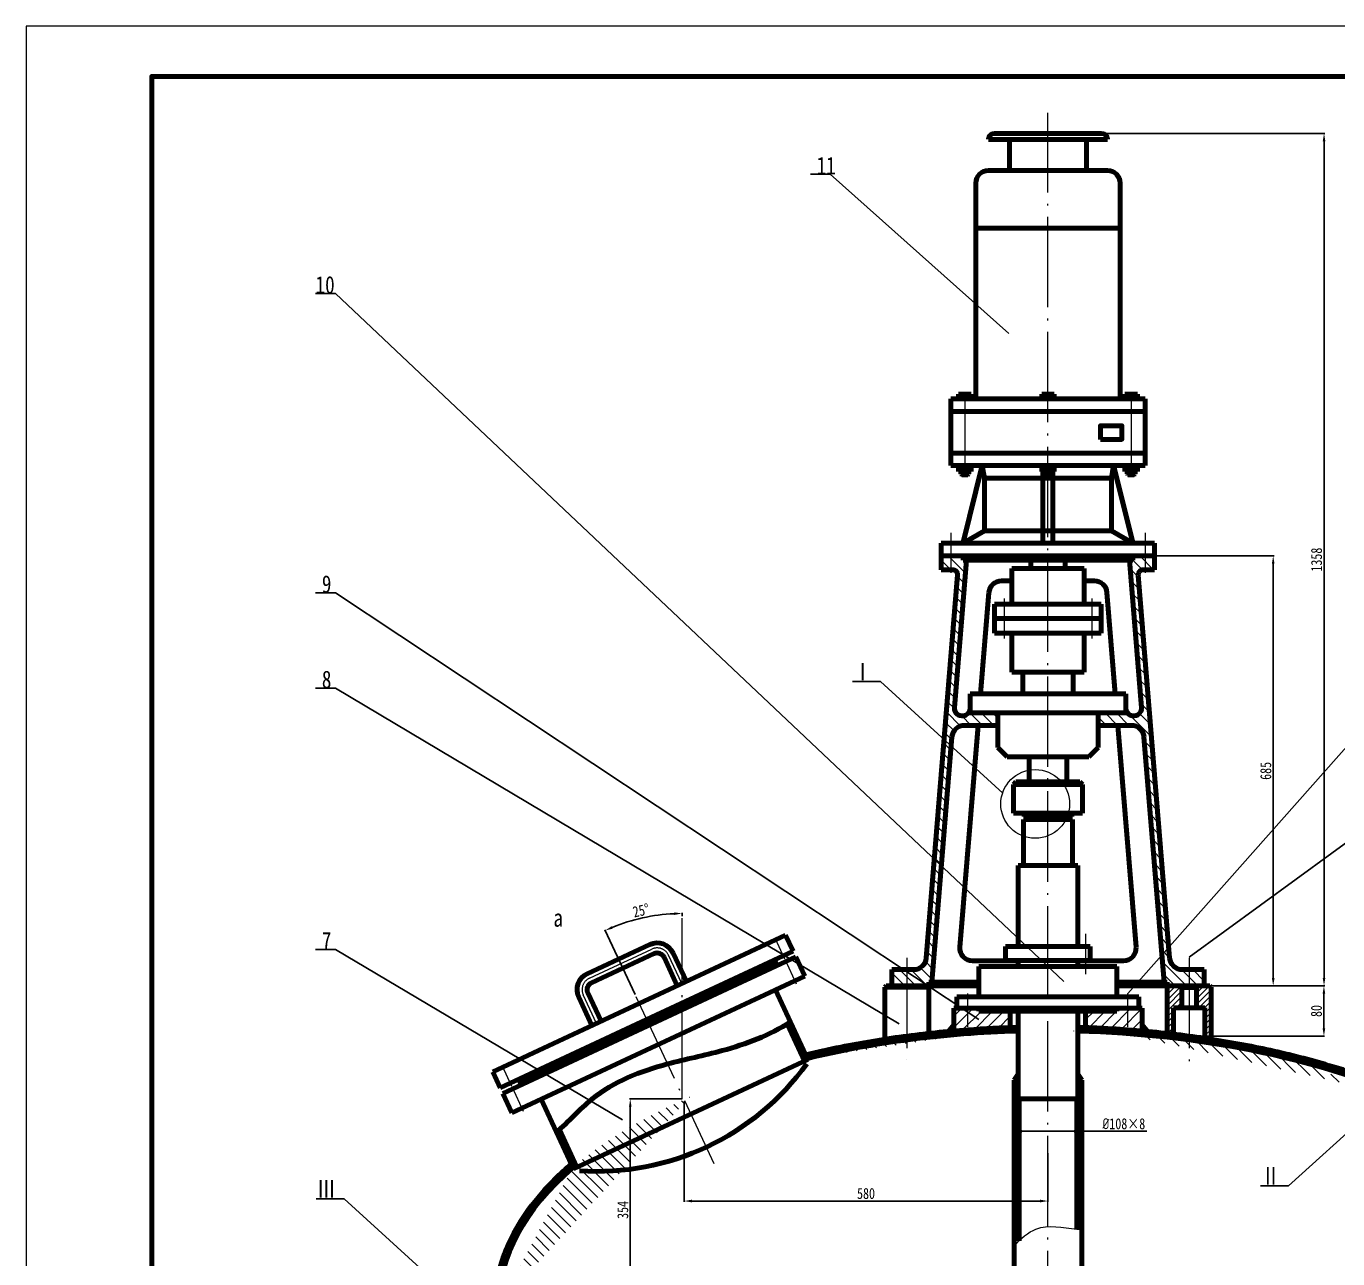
# Model space of a CAD drawing. Extents: x -49005 to 5786, y 3040 to 28144.
# Drawn here: x -49005 to -46915, y 22582 to 24545 of the extents above; entities that cross this region are included whole.
import ezdxf

# ---------------------------------------------------------------- set-up
doc = ezdxf.new("R2010")
doc.units = 0
doc.header["$LTSCALE"] = 6
doc.linetypes.add('ACAD_ISO04W100', pattern=[30.5, 24, -3, 0.5, -3])
doc.layers.get('0').update_dxf_attribs({"linetype": 'CONTINUOUS', "lineweight": 20})
doc.layers.get('Defpoints').update_dxf_attribs({"linetype": 'CONTINUOUS'})
for name, color, linetype, lineweight in [('CEN', 6, 'ACAD_ISO04W100', 15), ('CON', 7, 'CONTINUOUS', 70), ('HATCH', 3, 'CONTINUOUS', 18), ('min', 1, 'CONTINUOUS', 18)]:
    doc.layers.add(name, color=color, linetype=linetype, lineweight=lineweight)
doc.layers.add('harch', color=3, linetype='CONTINUOUS')
doc.styles.get("Standard").update_dxf_attribs({"font": 'SIMFANG.TTF', "width": 0.8})
doc.dimstyles.get("Standard").update_dxf_attribs({"dimscale": 5, "dimtxt": 3.5, "dimasz": 2.5, "dimexe": 0.25, "dimexo": 0.625, "dimtad": 1, "dimdec": 0, "dimzin": 1, "dimdsep": 46, "dimlunit": 6, "dimtxsty": 'Standard', "dimcen": 2.5, "dimadec": 0, "dimazin": 0, "dimtfac": 1, "dimtdec": 0, "dimtmove": 0, "dimatfit": 3, "dimfxl": 1, "dimtolj": 1, "dimtzin": 0, "dimarcsym": 0})

# ---------------------------------------------------------------- blocks, each defined once
blk = doc.blocks.new('*D118')
at = {"layer": 'Defpoints', "color": 0, "lineweight": 70}
for p in [(-47376.4, 24374.8), (-46936.5, 24374.8), (-47118.4, 23016.8)]:
    blk.add_point(p, dxfattribs=at)
at = {"layer": 'min', "color": 0, "lineweight": -2}
for p, q in [((-47373.3, 24374.8), (-46935.3, 24374.8)), ((-46936.5, 23029.3), (-46936.5, 24362.3)), ((-47115.3, 23016.8), (-46935.3, 23016.8))]:
    blk.add_line(p, q, dxfattribs=at)
at = {"layer": 'min', "color": 0, "lineweight": 70}
for points in [[(-46938.6, 24362.3), (-46934.4, 24362.3), (-46936.5, 24374.8)], [(-46938.6, 23029.3), (-46934.4, 23029.3), (-46936.5, 23016.8)]]:
    blk.add_solid(points, dxfattribs=at)
at = {"layer": 'min', "color": 0, "insert": (-46948.4, 23695.8), "char_height": 17.5, "attachment_point": 5, "rotation": 90}
blk.add_mtext('\\A1;1358', dxfattribs=at)
blk = doc.blocks.new('*D119')
at = {"layer": 'Defpoints', "color": 0, "lineweight": 70}
for p in [(-47206.4, 23701.8), (-47127.4, 23016.8), (-47017.5, 23016.8)]:
    blk.add_point(p, dxfattribs=at)
at = {"layer": 'min', "color": 0, "lineweight": -2}
for p, q in [((-47203.3, 23701.8), (-47016.2, 23701.8)), ((-47017.5, 23689.3), (-47017.5, 23029.3)), ((-47124.3, 23016.8), (-47016.2, 23016.8))]:
    blk.add_line(p, q, dxfattribs=at)
at = {"layer": 'min', "color": 0, "lineweight": 70}
for points in [[(-47019.6, 23689.3), (-47015.4, 23689.3), (-47017.5, 23701.8)], [(-47019.6, 23029.3), (-47015.4, 23029.3), (-47017.5, 23016.8)]]:
    blk.add_solid(points, dxfattribs=at)
at = {"layer": 'min', "color": 0, "insert": (-47029.3, 23359.3), "char_height": 17.5, "attachment_point": 5, "rotation": 90}
blk.add_mtext('\\A1;685', dxfattribs=at)
blk = doc.blocks.new('*D120')
at = {"layer": 'Defpoints', "color": 0, "lineweight": 70}
for p in [(-47115.3, 23016.8), (-47151.4, 22936.8), (-46936.7, 22936.8)]:
    blk.add_point(p, dxfattribs=at)
at = {"layer": 'min', "color": 0, "lineweight": -2}
for p, q in [((-47112.2, 23016.8), (-46935.5, 23016.8)), ((-46936.7, 23004.3), (-46936.7, 22949.3)), ((-47148.3, 22936.8), (-46935.5, 22936.8))]:
    blk.add_line(p, q, dxfattribs=at)
at = {"layer": 'min', "color": 0, "lineweight": 70}
for points in [[(-46938.8, 23004.3), (-46934.6, 23004.3), (-46936.7, 23016.8)], [(-46938.8, 22949.3), (-46934.6, 22949.3), (-46936.7, 22936.8)]]:
    blk.add_solid(points, dxfattribs=at)
at = {"layer": 'min', "color": 0, "lineweight": 18, "insert": (-46948.6, 22976.8), "char_height": 17.5, "attachment_point": 5, "rotation": 90}
blk.add_mtext('\\A1;80', dxfattribs=at)
blk = doc.blocks.new('*D124')
at = {"layer": 'Defpoints', "color": 0, "lineweight": 70}
for p in [(-47956.4, 22835.5), (-47376.4, 22753.3), (-47376.4, 22674.1)]:
    blk.add_point(p, dxfattribs=at)
at = {"layer": 'min', "color": 0, "lineweight": -2}
for p, q in [((-47956.4, 22832.4), (-47956.4, 22672.9)), ((-47376.4, 22750.2), (-47376.4, 22672.9)), ((-47943.9, 22674.1), (-47388.9, 22674.1))]:
    blk.add_line(p, q, dxfattribs=at)
at = {"layer": 'min', "color": 0, "lineweight": 70}
for points in [[(-47943.9, 22676.2), (-47943.9, 22672), (-47956.4, 22674.1)], [(-47388.9, 22676.2), (-47388.9, 22672), (-47376.4, 22674.1)]]:
    blk.add_solid(points, dxfattribs=at)
at = {"layer": 'min', "color": 0, "lineweight": 18, "insert": (-47666.4, 22686), "char_height": 17.5, "attachment_point": 5}
blk.add_mtext('\\A1;580', dxfattribs=at)
blk = doc.blocks.new('_None')
blk = doc.blocks.new('*D125')
at = {"layer": 'Defpoints', "color": 0, "lineweight": 70}
for p in [(-47956.4, 22836.8), (-48042.1, 22483), (-47956.4, 22483)]:
    blk.add_point(p, dxfattribs=at)
at = {"layer": 'min', "color": 0, "lineweight": -2}
for p, q in [((-47959.6, 22836.8), (-48043.3, 22836.8)), ((-48042.1, 22824.3), (-48042.1, 22495.5)), ((-47959.6, 22483), (-48043.3, 22483))]:
    blk.add_line(p, q, dxfattribs=at)
at = {"layer": 'min', "color": 0, "lineweight": 70}
for points in [[(-48044.1, 22824.3), (-48040, 22824.3), (-48042.1, 22836.8)], [(-48044.1, 22495.5), (-48040, 22495.5), (-48042.1, 22483)]]:
    blk.add_solid(points, dxfattribs=at)
at = {"layer": 'min', "color": 0, "lineweight": 18, "insert": (-48053.9, 22659.9), "char_height": 17.5, "attachment_point": 5, "rotation": 90}
blk.add_mtext('\\A1;354', dxfattribs=at)
blk = doc.blocks.new('*D138')
at = {"layer": 'Defpoints', "color": 0, "lineweight": 18}
for p in [(-48001.6, 23129.1), (-47959.6, 23124.7), (-48033.2, 23000.1), (-47959.6, 22836.8), (-47908.9, 22733.6)]:
    blk.add_point(p, dxfattribs=at)
at = {"layer": 'min', "color": 0, "lineweight": -2}
for p, q in [((-47959.6, 23127.8), (-47959.6, 23133.4)), ((-48034.5, 23003), (-48082.6, 23106.1))]:
    blk.add_line(p, q, dxfattribs=at)
blk.add_arc((-47959.6, 22842.2), 289.9, 92.4704, 112.5296, dxfattribs=at)
at = {"layer": 'min', "color": 0, "lineweight": 18}
for points in [[(-47972.1, 23134), (-47972, 23129.8), (-47959.6, 23132.2)], [(-48069.8, 23108.1), (-48071.5, 23112), (-48082.1, 23105)]]:
    blk.add_solid(points, dxfattribs=at)
at = {"layer": 'min', "color": 0, "lineweight": 18, "insert": (-48024.9, 23136.9), "char_height": 17.5, "attachment_point": 5, "rotation": 12.5}
blk.add_mtext('\\A1;25°', dxfattribs=at)
blk = doc.blocks.new('*D152')
at = {"layer": 'Defpoints', "color": 0, "lineweight": 18}
for p in [(-47430.4, 22784.4), (-47322.4, 22785.2), (-47322.4, 22784.4)]:
    blk.add_point(p, dxfattribs=at)
at = {"layer": 'min', "color": 0, "lineweight": -2}
for p, q in [((-47430.4, 22787.5), (-47430.4, 22786.5)), ((-47417.9, 22785.2), (-47334.9, 22785.2)), ((-47322.4, 22787.5), (-47322.4, 22786.5)), ((-47219, 22785.2), (-47322.4, 22785.2))]:
    blk.add_line(p, q, dxfattribs=at)
at = {"layer": 'min', "color": 0, "lineweight": 18}
for points in [[(-47417.9, 22787.3), (-47417.9, 22783.1), (-47430.4, 22785.2)], [(-47334.9, 22787.3), (-47334.9, 22783.1), (-47322.4, 22785.2)]]:
    blk.add_solid(points, dxfattribs=at)
at = {"layer": 'min', "color": 0, "lineweight": 18, "insert": (-47255.5, 22797.1), "char_height": 17.5, "attachment_point": 5}
blk.add_mtext('\\A1;{\\Fisocp|c134;%%C}108×8', dxfattribs=at)

msp = doc.modelspace()

# ---------------------------------------------------------------- hatches: boundary and pattern name
at = {"layer": 'CON'}
h = msp.add_hatch(color=256, dxfattribs=at)
edge = h.paths.add_edge_path()
edge.add_line((-47526.43, 22955.46), (-47535.55, 22944.2))
edge.add_spline(control_points=[(-47535.55, 22944.2), (-47532.51, 22944.48), (-47529.47, 22944.75), (-47526.43, 22945.01)], knot_values=[4.8840674, 4.8840674, 4.8840674, 4.8840674, 4.8946227, 4.8946227, 4.8946227, 4.8946227], degree=3, periodic=0)
edge.add_line((-47526.43, 22945.01), (-47526.43, 22955.46))
edge = h.paths.add_edge_path()
edge.add_line((-47226.43, 22955.46), (-47226.43, 22945.01))
edge.add_spline(control_points=[(-47226.43, 22945.01), (-47223.38, 22944.75), (-47220.34, 22944.48), (-47217.3, 22944.2)], knot_values=[4.5301553, 4.5301553, 4.5301553, 4.5301553, 4.5407105, 4.5407105, 4.5407105, 4.5407105], degree=3, periodic=0)
edge.add_line((-47217.3, 22944.2), (-47226.43, 22955.46))
h = msp.add_hatch(color=256, dxfattribs=at)
edge = h.paths.add_edge_path()
edge.add_spline(control_points=[(-47444.53, 22950.15), (-47446.83, 22950.06), (-47449.13, 22949.96), (-47451.43, 22949.86)], knot_values=[4.7900264, 4.7900264, 4.7900264, 4.7900264, 4.7979139, 4.7979139, 4.7979139, 4.7979139], degree=3, periodic=0)
edge.add_line((-47451.43, 22949.86), (-47451.43, 22943.86))
edge.add_line((-47451.43, 22943.86), (-47444.53, 22950.15))
edge = h.paths.add_edge_path()
edge.add_spline(control_points=[(-47301.43, 22949.86), (-47306.42, 22950.08), (-47311.42, 22950.27), (-47316.43, 22950.44)], knot_values=[4.6268641, 4.6268641, 4.6268641, 4.6268641, 4.643999, 4.643999, 4.643999, 4.643999], degree=3, periodic=0)
edge.add_line((-47308.33, 22950.14), (-47301.43, 22943.86))
edge.add_line((-47301.43, 22943.86), (-47301.43, 22949.86))
h = msp.add_hatch(dxfattribs=at)
h.set_pattern_fill('ANSI31', color=256, style=0)
h.set_pattern_definition([(45, (-28399.3457, 4662.9384), (-2.24506403, 2.24506403), [])])
h.paths.add_polyline_path([(-47430.43, 22866.81), (-47423.93, 22866.81), (-47423.93, 22876.33)])
h.paths.add_polyline_path([(-47322.43, 22866.81), (-47328.93, 22876.33), (-47328.93, 22866.81)])
h = msp.add_hatch(color=256, dxfattribs=at)
h.paths.add_polyline_path([(-47430.43, 22866.81), (-47423.93, 22866.81), (-47423.93, 22876.33)])
h.paths.add_polyline_path([(-47328.93, 22876.33), (-47328.93, 22866.81), (-47322.43, 22866.81)])
at = {"layer": 'harch', "lineweight": 18}
h = msp.add_hatch(dxfattribs=at)
h.set_pattern_fill('ANSI31', color=256, scale=4, angle=90, style=0)
h.paths.add_polyline_path([(-47531.43, 23701.81), (-47546.43, 23701.81), (-47546.43, 23679.81), (-47531.43, 23679.81)], flags=17)
h.paths.add_polyline_path([(-47506.43, 23694.81), (-47511.43, 23694.81), (-47511.43, 23701.81), (-47531.43, 23701.81), (-47531.43, 23679.81), (-47528.38, 23679.81, -0.4383395), (-47520.4, 23671.16), (-47570.33, 23061.18, -0.3904923), (-47590.26, 23042.81), (-47601.43, 23042.81), (-47601.43, 23016.81), (-47568.43, 23016.81), (-47566.43, 23016.81), (-47566.43, 23022.81), (-47561.43, 23022.81), (-47529.46, 23413.44, -0.3904923), (-47509.52, 23431.81), (-47456.43, 23431.81), (-47456.43, 23451.81), (-47503.15, 23451.81, -0.7521734), (-47525.62, 23460.33)])
h.paths.add_polyline_path([(-47601.43, 23042.81), (-47625.43, 23042.81), (-47625.43, 23016.81), (-47601.43, 23016.81), (-47601.43, 23035.74)])
h.paths.add_polyline_path([(-47151.43, 23042.81), (-47162.59, 23042.81, -0.3904923), (-47182.53, 23061.18), (-47232.45, 23671.16, -0.4383395), (-47224.48, 23679.81), (-47221.43, 23679.81), (-47221.43, 23701.81), (-47241.43, 23701.81), (-47241.43, 23694.81), (-47246.43, 23694.81), (-47227.24, 23460.33, -0.7521734), (-47249.7, 23451.81), (-47296.43, 23451.81), (-47296.43, 23431.81), (-47243.33, 23431.81, -0.3904923), (-47223.4, 23413.44), (-47191.43, 23022.81), (-47186.43, 23022.81), (-47186.43, 23016.81), (-47151.43, 23016.81)])
h.paths.add_polyline_path([(-47127.43, 23042.81), (-47151.43, 23042.81), (-47151.43, 23016.81), (-47127.43, 23016.81)])
h.paths.add_polyline_path([(-47206.43, 23701.81), (-47221.43, 23701.81), (-47221.43, 23679.81), (-47206.43, 23679.81)], flags=17)
h = msp.add_hatch(dxfattribs=at)
h.set_pattern_fill('ANSI31', color=256, scale=2, style=0)
edge = h.paths.add_edge_path()
edge.add_line((-47164.93, 23016.2), (-47165.53, 23016.81))
edge.add_line((-47165.53, 23016.81), (-47184.43, 23016.81))
edge.add_line((-47184.43, 23016.81), (-47186.43, 23014.81))
edge.add_line((-47186.43, 23014.81), (-47186.43, 22941.07))
edge.add_spline(control_points=[(-47186.43, 22941.07), (-47183.09, 22940.7), (-47179.76, 22940.32), (-47176.43, 22939.93)], knot_values=[4.4825971, 4.4825971, 4.4825971, 4.4825971, 4.4942761, 4.4942761, 4.4942761, 4.4942761], degree=3, periodic=0)
edge.add_line((-47176.43, 22939.93), (-47176.43, 22981.81))
edge.add_line((-47176.43, 22981.81), (-47164.93, 22981.81))
edge.add_line((-47164.93, 22981.81), (-47164.93, 23016.2))
h.paths.add_polyline_path([(-47163.03, 23014.31), (-47164.93, 23016.2), (-47164.93, 22981.81), (-47163.03, 22981.81)])
h.paths.add_polyline_path([(-47137.93, 23016.2), (-47139.82, 23014.31), (-47139.82, 22981.81), (-47137.93, 22981.81)])
edge = h.paths.add_edge_path()
edge.add_line((-47116.43, 23014.81), (-47118.43, 23016.81))
edge.add_line((-47118.43, 23016.81), (-47137.32, 23016.81))
edge.add_line((-47137.32, 23016.81), (-47137.93, 23016.2))
edge.add_line((-47137.93, 23016.2), (-47137.93, 22981.81))
edge.add_line((-47137.93, 22981.81), (-47126.43, 22981.81))
edge.add_line((-47126.43, 22981.81), (-47126.43, 22933.3))
edge.add_spline(control_points=[(-47126.43, 22933.3), (-47123.09, 22932.8), (-47119.75, 22932.3), (-47116.43, 22931.78)], knot_values=[4.4117897, 4.4117897, 4.4117897, 4.4117897, 4.423688, 4.423688, 4.423688, 4.423688], degree=3, periodic=0)
edge.add_line((-47116.43, 22931.78), (-47116.43, 23014.81))
h = msp.add_hatch(dxfattribs=at)
h.set_pattern_fill('ANSI31', color=256, scale=4, style=0)
edge = h.paths.add_edge_path()
edge.add_line((-47526.43, 22981.47), (-47526.43, 22945.01))
edge.add_spline(control_points=[(-47526.43, 22945.01), (-47518.96, 22945.66), (-47511.47, 22946.26), (-47486.52, 22948.09), (-47469, 22949.11), (-47451.43, 22949.86)], knot_values=[4.7979139, 4.7979139, 4.7979139, 4.7979139, 4.8238226, 4.8238226, 4.8840674, 4.8840674, 4.8840674, 4.8840674], degree=3, periodic=0)
edge.add_spline(control_points=[(-47451.43, 22949.86), (-47449.13, 22949.96), (-47446.83, 22950.06), (-47444.53, 22950.15)], knot_values=[4.7900264, 4.7900264, 4.7900264, 4.7900264, 4.7979139, 4.7979139, 4.7979139, 4.7979139], degree=3, periodic=0)
edge.add_spline(control_points=[(-47444.53, 22950.15), (-47441.83, 22950.25), (-47439.13, 22950.35), (-47436.43, 22950.44)], knot_values=[4.780779, 4.780779, 4.780779, 4.780779, 4.7900264, 4.7900264, 4.7900264, 4.7900264], degree=3, periodic=0)
edge.add_line((-47436.43, 22950.44), (-47436.43, 22976.47))
edge.add_line((-47436.43, 22976.47), (-47486.43, 22976.47))
edge.add_line((-47486.43, 22976.47), (-47486.43, 22981.47))
edge.add_line((-47486.43, 22981.47), (-47526.43, 22981.47))
edge = h.paths.add_edge_path()
edge.add_line((-47266.43, 22981.47), (-47266.43, 22976.47))
edge.add_line((-47266.43, 22976.47), (-47316.43, 22976.47))
edge.add_line((-47316.43, 22976.47), (-47316.43, 22950.44))
edge.add_spline(control_points=[(-47316.43, 22950.44), (-47311.42, 22950.27), (-47306.42, 22950.08), (-47301.43, 22949.86)], knot_values=[4.6268641, 4.6268641, 4.6268641, 4.6268641, 4.643999, 4.643999, 4.643999, 4.643999], degree=3, periodic=0)
edge.add_spline(control_points=[(-47301.43, 22949.86), (-47299.14, 22949.77), (-47296.85, 22949.66), (-47271.74, 22948.49), (-47249.01, 22946.97), (-47226.43, 22945.01)], knot_values=[4.5407105, 4.5407105, 4.5407105, 4.5407105, 4.5485624, 4.5485624, 4.6268641, 4.6268641, 4.6268641, 4.6268641], degree=3, periodic=0)
edge.add_line((-47226.43, 22945.01), (-47226.43, 22981.47))
edge.add_line((-47226.43, 22981.47), (-47266.43, 22981.47))
h = msp.add_hatch(dxfattribs=at)
h.set_pattern_fill('ANSI31', color=256, scale=4, angle=90, style=0)
edge = h.paths.add_edge_path()
edge.add_ellipse((-47376.43, 22507.97), major_axis=(-875, 0), ratio=0.5, start_angle=329.88604, end_angle=360, ccw=False)
edge.add_line((-48133.33, 22727.47), (-48135.96, 22733.12))
edge.add_spline(control_points=[(-48135.96, 22733.12), (-48144.89, 22725.47), (-48153.37, 22717.68), (-48177.34, 22694), (-48191.44, 22677.72), (-48215.7, 22644.38), (-48225.86, 22627.3), (-48242.07, 22592.59), (-48248.11, 22574.95), (-48255.62, 22540.85), (-48257.43, 22524.41), (-48257.43, 22507.97)], knot_values=[5.7547142, 5.7547142, 5.7547142, 5.7547142, 5.8147447, 5.8147447, 5.9343179, 5.9343179, 6.0538912, 6.0538912, 6.1734644, 6.1734644, 6.2831853, 6.2831853, 6.2831853, 6.2831853], degree=3, periodic=0)
edge.add_line((-48257.43, 22507.97), (-48257.43, 22482.97))
edge.add_line((-48257.43, 22482.97), (-48251.43, 22482.97))
edge.add_line((-48251.43, 22482.97), (-48251.43, 22507.97))
edge = h.paths.add_edge_path()
edge.add_ellipse((-47376.43, 22507.97), major_axis=(-875, 0), ratio=0.5, start_angle=284.9006, end_angle=295.98304, ccw=False)
edge.add_line((-47601.43, 22930.76), (-47601.43, 22936.81))
edge.add_spline(control_points=[(-47601.43, 22936.81), (-47603.19, 22936.58), (-47604.94, 22936.34), (-47616.66, 22934.75), (-47626.57, 22933.31), (-47636.43, 22931.78)], knot_values=[4.9715212, 4.9715212, 4.9715212, 4.9715212, 4.977732, 4.977732, 5.0129883, 5.0129883, 5.0129883, 5.0129883], degree=3, periodic=0)
edge.add_spline(control_points=[(-47636.43, 22931.78), (-47660.01, 22928.12), (-47683.28, 22923.97), (-47725.18, 22915.49), (-47743.92, 22911.3), (-47762.36, 22906.79)], knot_values=[5.0129883, 5.0129883, 5.0129883, 5.0129883, 5.0973052, 5.0973052, 5.1673541, 5.1673541, 5.1673541, 5.1673541], degree=3, periodic=0)
edge.add_line((-47762.36, 22906.79), (-47759.77, 22901.25))
edge = h.paths.add_edge_path()
edge.add_ellipse((-47376.43, 22507.97), major_axis=(-875, 0), ratio=0.5, start_angle=274.9171, end_angle=284.9006, ccw=False)
edge.add_line((-47451.43, 22943.86), (-47451.43, 22949.86))
edge.add_spline(control_points=[(-47451.43, 22949.86), (-47469, 22949.11), (-47486.52, 22948.09), (-47511.47, 22946.26), (-47518.96, 22945.66), (-47526.43, 22945.01)], knot_values=[4.7979139, 4.7979139, 4.7979139, 4.7979139, 4.8581587, 4.8581587, 4.8840674, 4.8840674, 4.8840674, 4.8840674], degree=3, periodic=0)
edge.add_spline(control_points=[(-47526.43, 22945.01), (-47529.47, 22944.75), (-47532.51, 22944.48), (-47535.55, 22944.2)], knot_values=[4.8840674, 4.8840674, 4.8840674, 4.8840674, 4.8946227, 4.8946227, 4.8946227, 4.8946227], degree=3, periodic=0)
edge.add_spline(control_points=[(-47535.55, 22944.2), (-47545.88, 22943.25), (-47556.17, 22942.2), (-47566.43, 22941.07)], knot_values=[4.8946227, 4.8946227, 4.8946227, 4.8946227, 4.9305019, 4.9305019, 4.9305019, 4.9305019], degree=3, periodic=0)
edge.add_spline(control_points=[(-47566.43, 22941.07), (-47578.15, 22939.77), (-47589.82, 22938.35), (-47601.43, 22936.81)], knot_values=[4.9305019, 4.9305019, 4.9305019, 4.9305019, 4.9715212, 4.9715212, 4.9715212, 4.9715212], degree=3, periodic=0)
edge.add_line((-47601.43, 22936.81), (-47601.43, 22930.76))
edge = h.paths.add_edge_path()
edge.add_spline(control_points=[(-46804.93, 22845.79), (-46808.7, 22847.4), (-46812.5, 22849), (-46843.35, 22861.77), (-46871.71, 22872.14), (-46930.66, 22891.1), (-46961.26, 22899.69), (-47024.27, 22915), (-47056.69, 22921.7), (-47098.62, 22928.94), (-47107.5, 22930.4), (-47116.43, 22931.78)], knot_values=[4.0042203, 4.0042203, 4.0042203, 4.0042203, 4.021146, 4.021146, 4.1407192, 4.1407192, 4.2602925, 4.2602925, 4.3798657, 4.3798657, 4.4117897, 4.4117897, 4.4117897, 4.4117897], degree=3, periodic=0)
edge.add_spline(control_points=[(-47116.43, 22931.78), (-47119.75, 22932.3), (-47123.09, 22932.8), (-47126.43, 22933.3)], knot_values=[4.4117897, 4.4117897, 4.4117897, 4.4117897, 4.423688, 4.423688, 4.423688, 4.423688], degree=3, periodic=0)
edge.add_spline(control_points=[(-47126.43, 22933.3), (-47134.73, 22934.53), (-47143.06, 22935.7), (-47151.43, 22936.81)], knot_values=[4.423688, 4.423688, 4.423688, 4.423688, 4.4532566, 4.4532566, 4.4532566, 4.4532566], degree=3, periodic=0)
edge.add_line((-47151.43, 22936.81), (-47151.43, 22930.76))
edge.add_ellipse((-47376.43, 22507.97), major_axis=(-875, 0), ratio=0.5, start_angle=229.22102, end_angle=255.0994, ccw=False)
edge.add_line((-46804.93, 22839.26), (-46804.93, 22845.79))
edge = h.paths.add_edge_path()
edge.add_spline(control_points=[(-46692.43, 22787.88), (-46707.36, 22797.13), (-46723.03, 22806.07), (-46742.22, 22816.16), (-46745.06, 22817.64), (-46747.93, 22819.1)], knot_values=[3.8207474, 3.8207474, 3.8207474, 3.8207474, 3.9015727, 3.9015727, 3.9155321, 3.9155321, 3.9155321, 3.9155321], degree=3, periodic=0)
edge.add_line((-46747.93, 22819.1), (-46747.93, 22812.36))
edge.add_ellipse((-47376.43, 22507.97), major_axis=(-875, 0), ratio=0.5, start_angle=218.5822, end_angle=224.08687, ccw=False)
edge.add_line((-46692.43, 22780.81), (-46692.43, 22787.88))
edge = h.paths.add_edge_path()
edge.add_spline(control_points=[(-46495.43, 22507.97), (-46495.43, 22520.11), (-46496.41, 22532.26), (-46500.34, 22556.45), (-46503.29, 22568.5), (-46512.96, 22598.08), (-46520.83, 22615.5), (-46540.61, 22649.68), (-46552.52, 22666.43), (-46580.19, 22699.03), (-46595.95, 22714.89), (-46627.95, 22742.78), (-46643.62, 22755), (-46660.43, 22766.8)], knot_values=[3.1415927, 3.1415927, 3.1415927, 3.1415927, 3.2226496, 3.2226496, 3.3037065, 3.3037065, 3.4232797, 3.4232797, 3.542853, 3.542853, 3.6624262, 3.6624262, 3.7607847, 3.7607847, 3.7607847, 3.7607847], degree=3, periodic=0)
edge.add_line((-46660.43, 22766.8), (-46660.43, 22759.45))
edge.add_ellipse((-47376.43, 22507.97), major_axis=(-875, 0), ratio=0.5, start_angle=180, end_angle=215.08645, ccw=False)
edge.add_line((-46501.43, 22507.97), (-46501.43, 22482.97))
edge.add_line((-46501.43, 22482.97), (-46495.43, 22482.97))
edge.add_line((-46495.43, 22482.97), (-46495.43, 22507.97))
h = msp.add_hatch(dxfattribs=at)
h.set_pattern_fill('ANSI31', color=256, scale=2, angle=90, style=0)
edge = h.paths.add_edge_path()
edge.add_spline(control_points=[(-48154.94, 22788.01), (-48156.49, 22786.62), (-48158.06, 22785.24), (-48159.64, 22783.89)], knot_values=[52.2206227, 52.2206227, 52.2206227, 52.2206227, 58.4294766, 58.4294766, 58.4294766, 58.4294766], degree=3, periodic=0)
edge.add_line((-48159.64, 22783.89), (-48132.45, 22725.59))
edge.add_line((-48132.45, 22725.59), (-48127.01, 22728.12))
edge.add_line((-48127.01, 22728.12), (-48154.94, 22788.01))
edge = h.paths.add_edge_path()
edge.add_spline(control_points=[(-47786.85, 22959.33), (-47788.55, 22958.24), (-47790.25, 22957.17), (-47791.98, 22956.12)], knot_values=[459.7871813, 459.7871813, 459.7871813, 459.7871813, 465.7510072, 465.7510072, 465.7510072, 465.7510072], degree=3, periodic=0)
edge.add_line((-47791.98, 22956.12), (-47764.35, 22896.87))
edge.add_line((-47764.35, 22896.87), (-47758.91, 22899.4))
edge.add_line((-47758.91, 22899.4), (-47786.85, 22959.33))
h = msp.add_hatch(dxfattribs=at)
h.set_pattern_fill('ANSI31', color=256, scale=4, angle=90, style=0)
edge = h.paths.add_edge_path()
edge.add_spline(control_points=[(-47186.43, 22941.07), (-47187.9, 22941.23), (-47189.38, 22941.39), (-47199.64, 22942.5), (-47208.46, 22943.38), (-47217.3, 22944.2)], knot_values=[4.4942761, 4.4942761, 4.4942761, 4.4942761, 4.499439, 4.499439, 4.5301553, 4.5301553, 4.5301553, 4.5301553], degree=3, periodic=0)
edge.add_spline(control_points=[(-47217.3, 22944.2), (-47220.34, 22944.48), (-47223.38, 22944.75), (-47226.43, 22945.01)], knot_values=[4.5301553, 4.5301553, 4.5301553, 4.5301553, 4.5407105, 4.5407105, 4.5407105, 4.5407105], degree=3, periodic=0)
edge.add_spline(control_points=[(-47226.43, 22945.01), (-47249.01, 22946.97), (-47271.74, 22948.49), (-47296.85, 22949.66), (-47299.14, 22949.77), (-47301.43, 22949.86)], knot_values=[4.5407105, 4.5407105, 4.5407105, 4.5407105, 4.6190122, 4.6190122, 4.6268641, 4.6268641, 4.6268641, 4.6268641], degree=3, periodic=0)
edge.add_line((-47301.43, 22949.86), (-47301.43, 22943.86))
edge.add_ellipse((-47376.43, 22507.97), major_axis=(-875, 0), ratio=0.5, start_angle=255.0994, end_angle=265.0829, ccw=False)
edge.add_line((-47151.43, 22930.76), (-47151.43, 22936.81))
edge.add_spline(control_points=[(-47151.43, 22936.81), (-47159.73, 22937.91), (-47168.06, 22938.95), (-47176.43, 22939.93)], knot_values=[4.4532566, 4.4532566, 4.4532566, 4.4532566, 4.4825971, 4.4825971, 4.4825971, 4.4825971], degree=3, periodic=0)
edge.add_spline(control_points=[(-47176.43, 22939.93), (-47179.76, 22940.32), (-47183.09, 22940.7), (-47186.43, 22941.07)], knot_values=[4.4825971, 4.4825971, 4.4825971, 4.4825971, 4.4942761, 4.4942761, 4.4942761, 4.4942761], degree=3, periodic=0)
at = {"layer": 'HATCH'}
h = msp.add_hatch(dxfattribs=at)
h.set_pattern_fill('ANSI31', color=256, scale=8, angle=90, style=0)
h.set_pattern_definition([(135, (-28399.346, 4662.938), (-17.960512, -17.960512), [])])
edge = h.paths.add_edge_path()
edge.add_spline(control_points=[(-47430.43, 22602.77), (-47427.79, 22605.53), (-47425.13, 22608.22), (-47422.43, 22610.79)], knot_values=[91.5628811, 91.5628811, 91.5628811, 91.5628811, 101.5673457, 101.5673457, 101.5673457, 101.5673457], degree=3, periodic=0)
edge.add_line((-47422.43, 22610.79), (-47422.43, 22836.81))
edge.add_line((-47422.43, 22836.81), (-47423.93, 22836.81))
edge.add_line((-47423.93, 22836.81), (-47423.93, 22866.81))
edge.add_line((-47423.93, 22866.81), (-47430.43, 22866.81))
edge.add_line((-47430.43, 22866.81), (-47430.43, 22602.77))
edge = h.paths.add_edge_path()
edge.add_spline(control_points=[(-47330.43, 22629.43), (-47327.76, 22629.16), (-47325.09, 22628.92), (-47322.43, 22628.73)], knot_values=[198.1428722, 198.1428722, 198.1428722, 198.1428722, 205.8884175, 205.8884175, 205.8884175, 205.8884175], degree=3, periodic=0)
edge.add_line((-47322.43, 22628.73), (-47322.43, 22866.81))
edge.add_line((-47322.43, 22866.81), (-47328.93, 22866.81))
edge.add_line((-47328.93, 22866.81), (-47328.93, 22836.81))
edge.add_line((-47328.93, 22836.81), (-47330.43, 22836.81))
edge.add_line((-47330.43, 22836.81), (-47330.43, 22629.43))

# ---------------------------------------------------------------- linework, layer by layer
msp.add_lwpolyline([(-49004.64, 17833.49), (-44268.64, 17833.49), (-44268.64, 24545.49), (-49004.64, 24545.49)], close=True)
at = {"lineweight": 70}
msp.add_lwpolyline([(-48804.64, 17913.49), (-44348.64, 17913.49), (-44348.64, 24465.49), (-48804.64, 24465.49)], close=True, dxfattribs=at)
at = {"layer": 'CEN'}
for p, q in [((-47376.43, 20071.76), (-47376.43, 24407.34)), ((-47508.93, 23961.54), (-47508.93, 23835.88)), ((-47243.93, 23961.54), (-47243.93, 23830.27)), ((-47531.43, 23738.29), (-47531.43, 23674.94)), ((-47221.43, 23738.29), (-47221.43, 23674.94)), ((-47446.43, 23633.65), (-47446.43, 23569.97)), ((-47306.43, 23633.65), (-47306.43, 23569.97)), ((-47316.47, 23099.47), (-47316.47, 23035.71)), ((-48107.28, 23028.91), (-48007.59, 23075.4)), ((-47811.91, 23093.52), (-47796.29, 23060.01)), ((-47959.88, 23020.41), (-47981.01, 23065.72)), ((-47795.48, 23058.29), (-47777.77, 23020.3)), ((-47601.43, 23061.57), (-47601.43, 22899.36)), ((-47151.43, 23061.57), (-47151.43, 22897.04)), ((-47601.43, 23035.74), (-47601.43, 22924.98)), ((-48095.82, 22957.02), (-48116.95, 23002.33)), ((-48033.17, 23000.12), (-47908.9, 22733.63)), ((-47503.93, 22951.74), (-47503.93, 23004.56)), ((-47248.93, 22951.74), (-47248.93, 23004.56)), ((-48246.94, 22890.67), (-48231.32, 22857.16)), ((-48230.51, 22855.43), (-48212.8, 22817.45))]:
    msp.add_line(p, q, dxfattribs=at)
at = {"layer": 'CEN', "lineweight": 18}
msp.add_line((-47959.55, 22836.81), (-47959.55, 23124.7), dxfattribs=at)
at = {"layer": 'CEN'}
for centre, start, end in [((-47999.13, 23057.27), 25, 115), ((-48098.83, 23010.78), 115, 205)]:
    msp.add_arc(centre, 20, start, end, dxfattribs=at)
at = {"layer": 'CON'}
for p, q in [((-47461.43, 24374.81), (-47291.43, 24374.81)), ((-47471.43, 24364.81), (-47281.43, 24364.81)), ((-47437.7, 24315.73), (-47437.7, 24364.81)), ((-47315.15, 24315.73), (-47315.15, 24364.81)), ((-47471.43, 24315.73), (-47281.43, 24315.73)), ((-47491.43, 24295.73), (-47491.43, 23951.81)), ((-47261.43, 24295.73), (-47261.43, 23951.81)), ((-47491.43, 24224.08), (-47261.43, 24224.08)), ((-47531.43, 23951.81), (-47221.43, 23951.81)), ((-47531.43, 23845.61), (-47531.43, 23951.81)), ((-47518.85, 23951.81), (-47518.85, 23959.31)), ((-47518.85, 23959.31), (-47499, 23959.31)), ((-47514.93, 23959.31), (-47514.93, 23951.81)), ((-47502.93, 23959.31), (-47502.93, 23951.81)), ((-47499, 23951.81), (-47499, 23959.31)), ((-47386.35, 23951.81), (-47386.35, 23959.31)), ((-47386.35, 23959.31), (-47366.5, 23959.31)), ((-47382.43, 23959.31), (-47382.43, 23951.81)), ((-47370.43, 23959.31), (-47370.43, 23951.81)), ((-47366.5, 23951.81), (-47366.5, 23959.31)), ((-47253.85, 23951.81), (-47253.85, 23959.31)), ((-47253.85, 23959.31), (-47234, 23959.31)), ((-47249.93, 23959.31), (-47249.93, 23951.81)), ((-47237.93, 23959.31), (-47237.93, 23951.81)), ((-47234, 23951.81), (-47234, 23959.31)), ((-47221.43, 23845.61), (-47221.43, 23951.81)), ((-47531.43, 23931.81), (-47221.43, 23931.81)), ((-47531.43, 23865.61), (-47221.43, 23865.61)), ((-47531.43, 23845.61), (-47221.43, 23845.61)), ((-47520.48, 23843.61), (-47520.48, 23845.61)), ((-47520.48, 23843.61), (-47497.38, 23843.61)), ((-47518.85, 23843.61), (-47518.85, 23836.11)), ((-47518.85, 23836.11), (-47499, 23836.11)), ((-47514.93, 23836.11), (-47514.93, 23843.61)), ((-47514.93, 23836.11), (-47514.93, 23832.11)), ((-47514.93, 23832.11), (-47513.93, 23831.11)), ((-47514.93, 23832.11), (-47502.93, 23832.11)), ((-47513.93, 23831.11), (-47503.93, 23831.11)), ((-47511.43, 23722.85), (-47481.09, 23845.61)), ((-47502.93, 23832.11), (-47503.93, 23831.11)), ((-47502.93, 23836.11), (-47502.93, 23843.61)), ((-47502.93, 23836.11), (-47502.93, 23832.11)), ((-47499, 23843.61), (-47499, 23836.11)), ((-47497.38, 23843.61), (-47497.38, 23845.61)), ((-47481.09, 23845.61), (-47477.6, 23825.61)), ((-47387.98, 23843.61), (-47387.98, 23845.61)), ((-47387.98, 23843.61), (-47364.88, 23843.61)), ((-47386.35, 23843.61), (-47386.35, 23836.11)), ((-47386.35, 23836.11), (-47366.5, 23836.11)), ((-47384.43, 23836.11), (-47384.43, 23721.81)), ((-47382.43, 23836.11), (-47382.43, 23843.61)), ((-47382.43, 23836.11), (-47382.43, 23832.11)), ((-47382.43, 23832.11), (-47381.43, 23831.11)), ((-47382.43, 23832.11), (-47370.43, 23832.11)), ((-47381.43, 23831.11), (-47371.43, 23831.11)), ((-47370.43, 23832.11), (-47371.43, 23831.11)), ((-47370.43, 23836.11), (-47370.43, 23843.61)), ((-47370.43, 23836.11), (-47370.43, 23832.11)), ((-47368.43, 23836.11), (-47368.43, 23721.81)), ((-47366.5, 23843.61), (-47366.5, 23836.11)), ((-47364.88, 23843.61), (-47364.88, 23845.61)), ((-47271.77, 23845.61), (-47275.25, 23825.61)), ((-47241.43, 23722.85), (-47271.77, 23845.61)), ((-47255.48, 23843.61), (-47255.48, 23845.61)), ((-47255.48, 23843.61), (-47232.38, 23843.61)), ((-47253.85, 23843.61), (-47253.85, 23836.11)), ((-47253.85, 23836.11), (-47234, 23836.11)), ((-47249.93, 23836.11), (-47249.93, 23843.61)), ((-47249.93, 23836.11), (-47249.93, 23832.11)), ((-47249.93, 23832.11), (-47248.93, 23831.11)), ((-47249.93, 23832.11), (-47237.93, 23832.11)), ((-47248.93, 23831.11), (-47238.93, 23831.11)), ((-47237.93, 23832.11), (-47238.93, 23831.11)), ((-47237.93, 23836.11), (-47237.93, 23843.61)), ((-47237.93, 23836.11), (-47237.93, 23832.11)), ((-47234, 23843.61), (-47234, 23836.11)), ((-47232.38, 23843.61), (-47232.38, 23845.61)), ((-47477.6, 23825.61), (-47275.25, 23825.61)), ((-47477.6, 23825.61), (-47477.6, 23741.81)), ((-47275.25, 23825.61), (-47275.25, 23741.81)), ((-47546.43, 23721.81), (-47206.43, 23721.81)), ((-47546.43, 23721.81), (-47546.43, 23679.81)), ((-47477.6, 23741.81), (-47511.43, 23721.81)), ((-47477.6, 23741.81), (-47275.25, 23741.81)), ((-47275.25, 23741.81), (-47241.43, 23721.81)), ((-47206.43, 23721.81), (-47206.43, 23679.81)), ((-47546.43, 23701.81), (-47206.43, 23701.81)), ((-47511.43, 23701.81), (-47511.43, 23694.81)), ((-47241.43, 23701.81), (-47241.43, 23694.81)), ((-47525.62, 23460.33), (-47506.43, 23694.81)), ((-47511.43, 23694.81), (-47241.43, 23694.81)), ((-47433.93, 23681.81), (-47318.93, 23681.81)), ((-47433.93, 23681.81), (-47433.93, 23624.81)), ((-47403.93, 23694.81), (-47403.93, 23681.81)), ((-47348.93, 23694.81), (-47348.93, 23681.81)), ((-47318.93, 23681.81), (-47318.93, 23624.81)), ((-47227.24, 23460.33), (-47246.43, 23694.81)), ((-47570.33, 23061.18), (-47520.4, 23671.16)), ((-47546.43, 23679.81), (-47528.38, 23679.81)), ((-47450.55, 23661.96), (-47433.93, 23661.96)), ((-47318.93, 23661.96), (-47302.3, 23661.96)), ((-47182.53, 23061.18), (-47232.45, 23671.16)), ((-47224.48, 23679.81), (-47206.43, 23679.81)), ((-47483.73, 23481.81), (-47470.49, 23643.6)), ((-47269.13, 23481.81), (-47282.37, 23643.6)), ((-47461.43, 23624.81), (-47291.43, 23624.81)), ((-47461.43, 23624.81), (-47461.43, 23578.81)), ((-47291.43, 23624.81), (-47291.43, 23578.81)), ((-47461.43, 23601.81), (-47291.43, 23601.81)), ((-47461.43, 23578.81), (-47291.43, 23578.81)), ((-47433.93, 23578.81), (-47433.93, 23516.81)), ((-47318.93, 23578.81), (-47318.93, 23516.81)), ((-47433.93, 23516.81), (-47318.93, 23516.81)), ((-47416.43, 23516.81), (-47416.43, 23481.81)), ((-47336.43, 23516.81), (-47336.43, 23481.81)), ((-47500.65, 23481.81), (-47252.2, 23481.81)), ((-47500.65, 23481.81), (-47500.65, 23451.81)), ((-47252.2, 23481.81), (-47252.2, 23451.81)), ((-47503.15, 23451.81), (-47249.7, 23451.81)), ((-47456.43, 23451.81), (-47456.43, 23396.71)), ((-47296.43, 23451.81), (-47296.43, 23396.71)), ((-47516.74, 23078.44), (-47487.82, 23431.81)), ((-47509.52, 23431.81), (-47456.43, 23431.81)), ((-47296.43, 23431.81), (-47243.33, 23431.81)), ((-47236.11, 23078.44), (-47265.04, 23431.81)), ((-47561.43, 23022.81), (-47529.46, 23413.44)), ((-47191.43, 23022.81), (-47223.4, 23413.44)), ((-47456.43, 23396.71), (-47441.43, 23381.71)), ((-47296.43, 23396.71), (-47311.43, 23381.71)), ((-47441.43, 23381.71), (-47311.43, 23381.71)), ((-47406.43, 23381.71), (-47406.43, 23341.71)), ((-47346.43, 23381.71), (-47346.43, 23341.71)), ((-47427.43, 23341.71), (-47431.43, 23337.71)), ((-47427.43, 23341.71), (-47431.43, 23337.71)), ((-47431.43, 23291.71), (-47431.43, 23337.71)), ((-47431.43, 23291.71), (-47431.43, 23337.71)), ((-47427.43, 23341.71), (-47325.43, 23341.71)), ((-47427.43, 23341.71), (-47325.43, 23341.71)), ((-47325.43, 23341.71), (-47321.43, 23337.71)), ((-47325.43, 23341.71), (-47321.43, 23337.71)), ((-47321.43, 23291.71), (-47321.43, 23337.71)), ((-47321.43, 23291.71), (-47321.43, 23337.71)), ((-47431.43, 23291.71), (-47321.43, 23291.71)), ((-47431.43, 23291.71), (-47321.43, 23291.71)), ((-47414.43, 23291.71), (-47414.43, 23286.81)), ((-47414.43, 23286.81), (-47338.43, 23286.81)), ((-47411.93, 23286.81), (-47411.93, 23281.81)), ((-47340.93, 23286.81), (-47340.93, 23281.81)), ((-47338.43, 23291.71), (-47338.43, 23286.81)), ((-47415.43, 23281.81), (-47415.43, 23208.81)), ((-47415.43, 23281.81), (-47337.43, 23281.81)), ((-47337.43, 23281.81), (-47337.43, 23208.81)), ((-47423.93, 23208.81), (-47423.93, 23079.47)), ((-47423.93, 23208.81), (-47328.93, 23208.81)), ((-47328.93, 23208.81), (-47328.93, 23079.47)), ((-48261.22, 22879.89), (-47794.48, 23097.54)), ((-47794.48, 23097.54), (-47782.64, 23072.16)), ((-48110.66, 23036.16), (-48010.97, 23082.65)), ((-47443.93, 23079.47), (-47308.93, 23079.47)), ((-47443.93, 23079.47), (-47443.93, 23057.47)), ((-47308.93, 23079.47), (-47308.93, 23057.47)), ((-47778.42, 23063.1), (-48245.17, 22845.45)), ((-48218.67, 22865.53), (-47810.83, 23055.71)), ((-47809.98, 23053.89), (-48217.82, 22863.71)), ((-48103.9, 23021.66), (-48004.21, 23068.15)), ((-48016.02, 22963.34), (-47782.64, 23072.16)), ((-47967.13, 23017.03), (-47988.26, 23062.34)), ((-47973.76, 23069.1), (-47952.63, 23023.79)), ((-47812.1, 23058.42), (-47807.87, 23049.36)), ((-47778.42, 23063.1), (-47764.05, 23032.28)), ((-47496.81, 23056.81), (-47423.93, 23056.81)), ((-47443.93, 23057.47), (-47308.93, 23057.47)), ((-47423.93, 23057.47), (-47423.93, 23047.47)), ((-47328.93, 23057.47), (-47328.93, 23047.47)), ((-47328.93, 23056.81), (-47256.05, 23056.81)), ((-48230.8, 22814.63), (-47764.05, 23032.28)), ((-47764.05, 23032.28), (-47810.72, 23010.52)), ((-47625.43, 23042.81), (-47590.26, 23042.81)), ((-47625.43, 23042.81), (-47625.43, 23016.81)), ((-47486.43, 23047.47), (-47266.43, 23047.47)), ((-47486.43, 23047.47), (-47486.43, 22999.47)), ((-47266.43, 23047.47), (-47266.43, 22999.47)), ((-47162.59, 23042.81), (-47127.43, 23042.81)), ((-47127.43, 23042.81), (-47127.43, 23016.81)), ((-47767.76, 23030.55), (-47767.74, 23030.52)), ((-47634.43, 23016.81), (-47636.43, 23014.81)), ((-47636.43, 23014.81), (-47636.43, 22931.78)), ((-47634.43, 23016.81), (-47568.43, 23016.81)), ((-47625.43, 23016.81), (-47486.43, 23016.81)), ((-47568.43, 23016.81), (-47566.43, 23014.81)), ((-47566.43, 23022.81), (-47486.43, 23022.81)), ((-47566.43, 23022.81), (-47566.43, 23016.81)), ((-47566.43, 23014.81), (-47566.43, 22941.07)), ((-47266.43, 23022.81), (-47186.43, 23022.81)), ((-47266.43, 23016.81), (-47127.43, 23016.81)), ((-47186.43, 23022.81), (-47186.43, 23016.81)), ((-47184.43, 23016.81), (-47186.43, 23014.81)), ((-47186.43, 23014.81), (-47186.43, 22941.07)), ((-47118.43, 23016.81), (-47184.43, 23016.81)), ((-47165.53, 23016.81), (-47163.03, 23014.31)), ((-47163.03, 23014.31), (-47163.03, 22981.81)), ((-47139.82, 23014.31), (-47163.03, 23014.31)), ((-47139.82, 23014.31), (-47137.32, 23016.81)), ((-47139.82, 23014.31), (-47139.82, 22981.81)), ((-47118.43, 23016.81), (-47116.43, 23014.81)), ((-47116.43, 23014.81), (-47116.43, 22931.78)), ((-48103.07, 22953.63), (-48124.21, 22998.95)), ((-48088.57, 22960.4), (-48109.7, 23005.71)), ((-47758.91, 22899.4), (-47810.72, 23010.52)), ((-47521.43, 22981.47), (-47521.43, 22999.47)), ((-47521.43, 22999.47), (-47231.43, 22999.47)), ((-47231.43, 22981.47), (-47231.43, 22999.47)), ((-47526.43, 22945.01), (-47526.43, 22981.47)), ((-47526.43, 22981.47), (-47226.43, 22981.47)), ((-47486.43, 22976.47), (-47486.43, 22981.47)), ((-47486.43, 22976.47), (-47266.43, 22976.47)), ((-47436.43, 22950.44), (-47436.43, 22976.47)), ((-47423.93, 22976.47), (-47423.93, 22836.81)), ((-47328.93, 22976.47), (-47328.93, 22836.81)), ((-47316.43, 22950.44), (-47316.43, 22976.47)), ((-47266.43, 22976.47), (-47266.43, 22981.47)), ((-47226.43, 22945.01), (-47226.43, 22981.47)), ((-47176.43, 22981.81), (-47176.43, 22939.93)), ((-47126.43, 22981.81), (-47176.43, 22981.81)), ((-47126.43, 22981.81), (-47126.43, 22933.3)), ((-48016.02, 22963.34), (-48249.39, 22854.51)), ((-47764.35, 22896.87), (-47791.98, 22956.12)), ((-47526.43, 22955.46), (-47535.55, 22944.2)), ((-47451.43, 22943.86), (-47444.53, 22950.15)), ((-47451.43, 22943.86), (-47451.43, 22949.86)), ((-47301.43, 22943.86), (-47308.33, 22950.15)), ((-47301.43, 22943.86), (-47301.43, 22949.86)), ((-47301.43, 22943.86), (-47301.43, 22949.86)), ((-47226.43, 22955.46), (-47217.3, 22944.2)), ((-48132.45, 22725.59), (-47758.91, 22899.4)), ((-48261.22, 22879.89), (-48249.39, 22854.51)), ((-48219.94, 22868.25), (-48215.71, 22859.18)), ((-47430.43, 22866.81), (-47423.93, 22876.33)), ((-47430.43, 22866.81), (-47430.43, 21246.81)), ((-47430.43, 22866.81), (-47423.93, 22866.81)), ((-47322.43, 22866.81), (-47328.93, 22876.33)), ((-47328.93, 22866.81), (-47322.43, 22866.81)), ((-47322.43, 22866.81), (-47322.43, 21246.81)), ((-48245.17, 22845.45), (-48230.8, 22814.63)), ((-48230.8, 22814.63), (-48184.12, 22836.4)), ((-48184.12, 22836.4), (-48132.45, 22725.59)), ((-47423.93, 22836.81), (-47328.93, 22836.81)), ((-47422.43, 22836.81), (-47422.43, 22610.79)), ((-47330.43, 22836.81), (-47330.43, 22629.43)), ((-48154.94, 22788.01), (-48127.01, 22728.12))]:
    msp.add_line(p, q, dxfattribs=at)
at = {"layer": 'CON', "lineweight": 70}
for p, q in [((-47431.43, 23337.71), (-47321.43, 23337.71)), ((-47636.43, 23014.81), (-47566.43, 23014.81))]:
    msp.add_line(p, q, dxfattribs=at)
at = {"layer": 'CON'}
msp.add_lwpolyline([(-47292.72, 23887.41), (-47258.68, 23887.41), (-47258.68, 23909.21), (-47292.72, 23909.21)], close=True, dxfattribs=at)
for centre, radius, start, end in [((-47461.43, 24364.81), 10, 90, 180), ((-47291.43, 24364.81), 10, 0, 90), ((-47471.43, 24295.73), 20, 90, 180), ((-47281.43, 24295.73), 20, 0, 90), ((-47528.38, 23671.81), 8, 355.32104, 90), ((-47450.55, 23641.96), 20, 90, 175.32104), ((-47302.3, 23641.96), 20, 4.67896, 90), ((-47224.48, 23671.81), 8, 90, 184.67896), ((-47513.16, 23459.31), 12.5, 175.32104, 0), ((-47239.7, 23459.31), 12.5, 180, 4.67896), ((-47509.52, 23411.81), 20, 90, 175.32104), ((-47243.33, 23411.81), 20, 4.67896, 90), ((-47999.13, 23057.27), 28, 25, 115), ((-47496.81, 23076.81), 20, 175.32104, 270), ((-47256.05, 23076.81), 20, 270, 4.67896), ((-47999.13, 23057.27), 12, 25, 115), ((-47590.26, 23062.81), 20, 270, 355.32104), ((-47162.59, 23062.81), 20, 184.67896, 270), ((-48098.83, 23010.78), 28, 115, 205), ((-48098.83, 23010.78), 12, 115, 205)]:
    msp.add_arc(centre, radius, start, end, dxfattribs=at)
at = {"layer": 'CON', "lineweight": 70}
msp.add_arc((-48095.27, 23133.3), 412, 266.14454, 324.27615, dxfattribs=at)
at = {"layer": 'CON'}
for start_param, end_param in [(4.7667014, 5.1658785), (4.0006615, 4.6580766), (5.7575975, 6.2831853)]:
    msp.add_ellipse((-47376.43, 22507.97), major_axis=(-875, 0), ratio=0.5, start_param=start_param, end_param=end_param, dxfattribs=at)
for points, knots in [([(-47423.93, 22950.83), (-47450.71, 22950.1), (-47477.43, 22948.76), (-47538.59, 22944.27), (-47572.92, 22940.69), (-47640.48, 22931.51), (-47673.71, 22925.91), (-47725.18, 22915.49), (-47743.92, 22911.3), (-47762.36, 22906.79)], [4.76651545, 4.76651545, 4.76651545, 4.76651545, 4.85815871, 4.85815871, 4.97773196, 4.97773196, 5.0973052, 5.0973052, 5.16735406, 5.16735406, 5.16735406, 5.16735406]), ([(-46804.93, 22845.79), (-46808.7, 22847.4), (-46812.5, 22849), (-46843.35, 22861.77), (-46871.71, 22872.14), (-46930.66, 22891.1), (-46961.26, 22899.69), (-47024.27, 22915), (-47056.69, 22921.7), (-47122.87, 22933.13), (-47156.65, 22937.85), (-47225.07, 22945.25), (-47259.72, 22947.92), (-47306, 22950.09), (-47317.46, 22950.51), (-47328.93, 22950.83)], [4.00422028, 4.00422028, 4.00422028, 4.00422028, 4.02114597, 4.02114597, 4.14071922, 4.14071922, 4.26029247, 4.26029247, 4.37986572, 4.37986572, 4.49943896, 4.49943896, 4.61901221, 4.61901221, 4.65826252, 4.65826252, 4.65826252, 4.65826252]), ([(-48135.96, 22733.12), (-48144.89, 22725.47), (-48153.37, 22717.68), (-48177.34, 22694), (-48191.44, 22677.72), (-48215.7, 22644.38), (-48225.86, 22627.3), (-48242.07, 22592.59), (-48248.11, 22574.95), (-48255.62, 22540.85), (-48257.43, 22524.41), (-48257.43, 22507.97)], [5.75471421, 5.75471421, 5.75471421, 5.75471421, 5.81474469, 5.81474469, 5.93431794, 5.93431794, 6.05389119, 6.05389119, 6.17346443, 6.17346443, 6.28318531, 6.28318531, 6.28318531, 6.28318531])]:
    msp.add_open_spline(points, degree=3, knots=knots, dxfattribs=at)
at = {"layer": 'min'}
for p, q in [((-47514.46, 23836.11), (-47514.46, 23831.64)), ((-47503.4, 23836.11), (-47503.4, 23831.64)), ((-47381.96, 23836.11), (-47381.96, 23831.64)), ((-47370.9, 23836.11), (-47370.9, 23831.64)), ((-47249.46, 23836.11), (-47249.46, 23831.64)), ((-47238.4, 23836.11), (-47238.4, 23831.64)), ((-47412.23, 23291.71), (-47412.23, 23286.81)), ((-47340.63, 23291.71), (-47340.63, 23286.81)), ((-47164.93, 23016.2), (-47164.93, 22981.81)), ((-47137.93, 23016.2), (-47137.93, 22981.81))]:
    msp.add_line(p, q, dxfattribs=at)
at = {"layer": 'min', "lineweight": 18}
msp.add_circle((-47396.81, 23306.7), 54.78, dxfattribs=at)
at = {"layer": 'min', "lineweight": 70}
msp.add_open_spline([(-48159.64, 22783.89), (-48140.43, 22800.34), (-48092.59, 22855.25), (-47996.76, 22892.06), (-47887.7, 22912.79), (-47819.56, 22938.27), (-47786.85, 22959.33)], degree=3, knots=[52.2206227, 52.2206227, 52.2206227, 52.2206227, 127.7955311, 260.4750671, 350.5109415, 465.7510072, 465.7510072, 465.7510072, 465.7510072], dxfattribs=at)
at = {"layer": 'min'}
msp.add_open_spline([(-47430.43, 22602.77), (-47419.5, 22614.21), (-47390.34, 22640.67), (-47350.19, 22631.1), (-47325.09, 22628.92), (-47322.43, 22628.73)], degree=3, knots=[91.5628811, 91.5628811, 91.5628811, 91.5628811, 132.9918881, 198.1428722, 205.8884175, 205.8884175, 205.8884175, 205.8884175], dxfattribs=at)

# ---------------------------------------------------------------- texts
at = {"layer": 'min', "lineweight": 18, "width": 0.8}
for s, p in [('11', (-47745.06, 24309.59)), ('10', (-48543.59, 24119.61)), ('9', (-48533.54, 23642.93)), ('8', (-48533.54, 23491.04)), ('Ⅰ', (-47686.96, 23503.33)), ('7', (-48533.54, 23074.85)), ('Ⅱ', (-47036.92, 22700.14)), ('Ⅲ', (-48541.58, 22679.6))]:
    msp.add_text(s, height=28, dxfattribs=at).set_placement(p)
at = {"layer": 'min', "lineweight": 70, "insert": (-48164.53, 23139.16), "char_height": 28, "width": 334.0977, "attachment_point": 1}
msp.add_mtext('a', dxfattribs=at)

# ---------------------------------------------------------------- dimensions: what is measured, and where the dimension line sits
at = {"layer": 'min'}
dim = msp.add_linear_dim(base=(-46936.53, 24374.81), p1=(-47118.43, 23016.81), p2=(-47376.43, 24374.81), angle=90, text='1358', dimstyle='Standard', dxfattribs=at)
dim.commit()
dim.dimension.update_dxf_attribs({"geometry": '*D118', "text_midpoint": (-46948.4, 23695.81)})
dim = msp.add_linear_dim(base=(-47017.47, 23016.81), p1=(-47206.43, 23701.81), p2=(-47127.43, 23016.81), angle=90, dimstyle='Standard', dxfattribs=at)
dim.commit()
dim.dimension.update_dxf_attribs({"geometry": '*D119', "text_midpoint": (-47029.35, 23359.31)})
at = {"layer": 'min', "lineweight": 18}
dim = msp.add_angular_dim_2l(base=(-48001.57, 23129.12), line1=((-47959.55, 22836.81), (-47959.55, 23124.7)), line2=((-48033.17, 23000.12), (-47908.9, 22733.63)), dimstyle='Standard', override={"dimldrblk": 'None'}, dxfattribs=at)
dim.commit()
dim.dimension.update_dxf_attribs({"geometry": '*D138', "text_midpoint": (-48024.88, 23136.9)})
dim = msp.add_linear_dim(base=(-46936.73, 22936.81), p1=(-47115.3, 23016.81), p2=(-47151.43, 22936.81), angle=90, dimstyle='Standard', dxfattribs=at)
dim.commit()
dim.dimension.update_dxf_attribs({"geometry": '*D120', "text_midpoint": (-46948.6, 22976.81)})
dim = msp.add_linear_dim(base=(-48042.05, 22482.97), p1=(-47956.43, 22836.81), p2=(-47956.43, 22482.97), angle=90, dimstyle='Standard', override={"dimldrblk": 'None'}, dxfattribs=at)
dim.commit()
dim.dimension.update_dxf_attribs({"geometry": '*D125', "text_midpoint": (-48053.93, 22659.89)})
dim = msp.add_linear_dim(base=(-47376.43, 22674.12), p1=(-47956.43, 22835.54), p2=(-47376.43, 22753.28), dimstyle='Standard', override={"dimldrblk": 'None'}, dxfattribs=at)
dim.commit()
dim.dimension.update_dxf_attribs({"geometry": '*D124', "text_midpoint": (-47666.43, 22686)})
dim = msp.add_linear_dim(base=(-47322.43, 22785.2), p1=(-47430.43, 22784.41), p2=(-47322.43, 22784.41), text='{\\Fisocp|c134;%%C}108×8', dimstyle='Standard', override={"dimtmove": 1, "dimldrblk": 'None'}, dxfattribs=at)
dim.commit()
dim.dimension.update_dxf_attribs({"geometry": '*D152', "text_midpoint": (-47255.48, 22798.68), "dimtype": 160})

# ---------------------------------------------------------------- leaders
for points in [[(-47438.71, 24056.16), (-47723.5, 24309.59), (-47755.11, 24309.59)], [(-47351.36, 23023.8), (-48511.98, 24119.61), (-48543.59, 24119.61)], [(-47486.43, 22963.24), (-48511.98, 23642.93), (-48543.59, 23642.93)], [(-47448.42, 23323.89), (-47643.39, 23501.49), (-47687.97, 23501.49)], [(-47613.35, 22956.24), (-48511.98, 23491.04), (-48543.59, 23491.04)], [(-48054.18, 22803.32), (-48511.98, 23074.85), (-48543.59, 23074.85)], [(-46853.25, 22824.57), (-46993.35, 22698.3), (-47037.93, 22698.3)], [(-48303.04, 22500.16), (-48498.02, 22677.75), (-48542.59, 22677.75)]]:
    msp.add_leader(points, dimstyle='Standard', override={"dimgap": 0.625, "dimtad": 0, "dimldrblk": 'None'}, dxfattribs=at)
at = {"layer": 'min', "linetype": 'ByBlock', "lineweight": 18}
for points in [[(-47248.93, 23004.56), (-46498.28, 23852.62), (-46466.68, 23852.62)], [(-47151.43, 23062.81), (-46503.39, 23535.27), (-46471.79, 23535.27)]]:
    msp.add_leader(points, dimstyle='Standard', override={"dimgap": 0.625, "dimtad": 0, "dimldrblk": 'None'}, dxfattribs=at)

doc.saveas('drawing.dxf')
